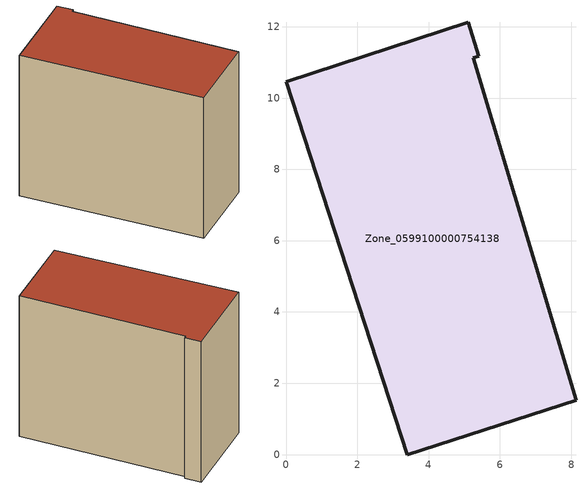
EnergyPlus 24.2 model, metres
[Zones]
Zone_0599100000754138
 floor ground (C_G): 5.11,12.12 5.41,11.18 5.24,11.12 8.13,1.53 3.41,0 0,10.46 z3.75
 wall outside (C_F): 5.41,11.18 5.11,12.12 0,10.46 3.41,0 8.13,1.53 5.24,11.12 5.41,11.18 z3.75:13
 roof outside (C_R): 3.41,0 8.13,1.53 5.24,11.12 5.41,11.18 5.11,12.12 0,10.46 z13
[BUILDING]
Pand.0599100000754138: North Axis=0; Terrain=City; Loads Convergence Tolerance Value=0.04; Temperature Convergence Tolerance Value=0.4; Solar Distribution=FullExterior; Maximum Number of Warmup Days=25; Minimum Number of Warmup Days=1
[Site:Location]
Rotterdam.The.Hague.AP_ZH_NLD Design_Conditions: Latitude=51.96; Longitude=4.45; Time Zone=1; Elevation=-4.5
[SITE:GROUNDTEMPERATURE:BUILDINGSURFACE]
18, 18, 18, 18, 18, 18, 18, 18, 18, 18, 18, 18
[MATERIAL] Thermal Absorptance=0.9; Solar Absorptance=0.7; Visible Absorptance=0.7
Name | Roughness | Thickness | Conductivity | Density | Specific Heat
G.TI.2006-2014 | MediumSmooth | 0.15 | 0.06 | 540 | 1210
F.TI.2006-2014 | Rough | 0.3 | 0.12 | 1920 | 840
R.TI.2006-2014 | MediumRough | 0.2 | 0.08 | 1500 | 1000
[CONSTRUCTION]
C_G: G.TI.2006-2014
C_F: F.TI.2006-2014
C_R: R.TI.2006-2014
[ZONE]
Zone_0599100000754138: Type=1; Multiplier=1; Ceiling Height=Autocalculate; Volume=Autocalculate; Floor Area=autocalculate; Part of Total Floor Area=Yes
[ZONEINFILTRATION:DESIGNFLOWRATE]
Infil_Zone_0599100000754138: Zone or ZoneList or Space or SpaceList=Zone_0599100000754138; Schedule=AlwaysOn; Design Flow Rate Calculation Method=Flow/Area; Flow Rate per Floor Area=0.0015; Constant Term Coefficient=1; Temperature Term Coefficient=0; Velocity Term Coefficient=0; Velocity Squared Term Coefficient=0
[HVACTEMPLATE:ZONE:IDEALLOADSAIRSYSTEM]
Zone_0599100000754138: Maximum Heating Supply Air Temperature=50; Minimum Cooling Supply Air Temperature=13; Maximum Heating Supply Air Humidity Ratio=0.0156; Minimum Cooling Supply Air Humidity Ratio=0.0077; Heating Limit=NoLimit; Cooling Limit=NoLimit; Dehumidification Control Type=ConstantSensibleHeatRatio; Cooling Sensible Heat Ratio=0.7; Dehumidification Setpoint=60; Humidification Control Type=None; Humidification Setpoint=30; Outdoor Air Method=None; Outdoor Air Flow Rate per Person=0.00944; Outdoor Air Flow Rate per Zone Floor Area=0; Outdoor Air Flow Rate per Zone=0; Demand Controlled Ventilation Type=None; Outdoor Air Economizer Type=NoEconomizer; Heat Recovery Type=None; Sensible Heat Recovery Effectiveness=0.7; Latent Heat Recovery Effectiveness=0.65
[ZONECONTROL:THERMOSTAT]
ThermostatControl_Zone_0599100000754138: Zone or ZoneList=Zone_0599100000754138; Control Type Schedule=DualSetpointControlType; Control 1=Thermostat_Zone_0599100000754138; Temperature Difference Between Cutout And Setpoint=0
[THERMOSTATSETPOINT:DUALSETPOINT]
Thermostat_Zone_0599100000754138: Heating Setpoint Temperature Schedule=HeatingSetpoint_Zone_0599100000754138; Cooling Setpoint Temperature Schedule=CoolingSetpoint_Zone_0599100000754138
[SCHEDULE:COMPACT]
HeatingSetpoint_Zone_0599100000754138: Through: 12/31, For: AllDays, Until: 24:00, 21
CoolingSetpoint_Zone_0599100000754138: Through: 12/31, For: AllDays, Until: 24:00, 24
DualSetpointControlType: Through: 12/31, For: AllDays, Until: 24:00, 4
AlwaysOn: Through: 12/31, For: AllDays, Until: 24:00, 1
